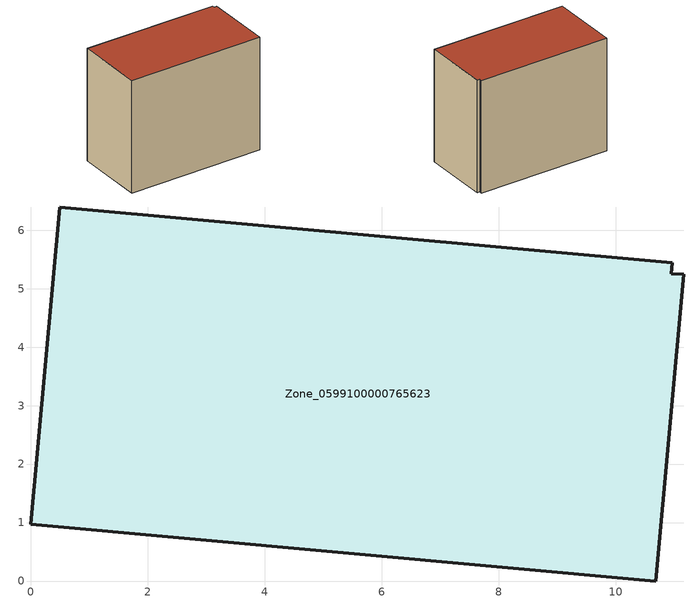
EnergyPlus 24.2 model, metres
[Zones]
Zone_0599100000765623
 floor ground (C_G): 0,0.97 0.5,6.4 10.97,5.45 10.95,5.26 11.16,5.25 10.69,0 z0
 wall outside (C_F): 0.5,6.4 0,0.97 10.69,0 11.16,5.25 10.95,5.26 10.97,5.45 0.5,6.4 z0:8.93
 roof outside (C_R): 0,0.97 10.69,0 11.16,5.25 10.95,5.26 10.97,5.45 0.5,6.4 z8.93
[BUILDING]
Pand.0599100000765623: North Axis=0; Terrain=City; Loads Convergence Tolerance Value=0.04; Temperature Convergence Tolerance Value=0.4; Solar Distribution=FullExterior; Maximum Number of Warmup Days=25; Minimum Number of Warmup Days=1
[Site:Location]
Rotterdam.The.Hague.AP_ZH_NLD Design_Conditions: Latitude=51.96; Longitude=4.45; Time Zone=1; Elevation=-4.5
[SITE:GROUNDTEMPERATURE:BUILDINGSURFACE]
18, 18, 18, 18, 18, 18, 18, 18, 18, 18, 18, 18
[MATERIAL] Thermal Absorptance=0.9; Solar Absorptance=0.7; Visible Absorptance=0.7
Name | Roughness | Thickness | Conductivity | Density | Specific Heat
G.TC.1992-2005 | MediumSmooth | 0.15 | 0.06 | 540 | 1210
F.TC.1992-2005 | Rough | 0.3 | 0.12 | 1920 | 840
R.TC.1992-2005 | MediumRough | 0.2 | 0.08 | 1500 | 1000
[CONSTRUCTION]
C_G: G.TC.1992-2005
C_F: F.TC.1992-2005
C_R: R.TC.1992-2005
[ZONE]
Zone_0599100000765623: Type=1; Multiplier=1; Ceiling Height=Autocalculate; Volume=Autocalculate; Floor Area=autocalculate; Part of Total Floor Area=Yes
[ZONEINFILTRATION:DESIGNFLOWRATE]
Infil_Zone_0599100000765623: Zone or ZoneList or Space or SpaceList=Zone_0599100000765623; Schedule=AlwaysOn; Design Flow Rate Calculation Method=Flow/Area; Flow Rate per Floor Area=0.0015; Constant Term Coefficient=1; Temperature Term Coefficient=0; Velocity Term Coefficient=0; Velocity Squared Term Coefficient=0
[HVACTEMPLATE:ZONE:IDEALLOADSAIRSYSTEM]
Zone_0599100000765623: Maximum Heating Supply Air Temperature=50; Minimum Cooling Supply Air Temperature=13; Maximum Heating Supply Air Humidity Ratio=0.0156; Minimum Cooling Supply Air Humidity Ratio=0.0077; Heating Limit=NoLimit; Cooling Limit=NoLimit; Dehumidification Control Type=ConstantSensibleHeatRatio; Cooling Sensible Heat Ratio=0.7; Dehumidification Setpoint=60; Humidification Control Type=None; Humidification Setpoint=30; Outdoor Air Method=None; Outdoor Air Flow Rate per Person=0.00944; Outdoor Air Flow Rate per Zone Floor Area=0; Outdoor Air Flow Rate per Zone=0; Demand Controlled Ventilation Type=None; Outdoor Air Economizer Type=NoEconomizer; Heat Recovery Type=None; Sensible Heat Recovery Effectiveness=0.7; Latent Heat Recovery Effectiveness=0.65
[ZONECONTROL:THERMOSTAT]
ThermostatControl_Zone_0599100000765623: Zone or ZoneList=Zone_0599100000765623; Control Type Schedule=DualSetpointControlType; Control 1=Thermostat_Zone_0599100000765623; Temperature Difference Between Cutout And Setpoint=0
[THERMOSTATSETPOINT:DUALSETPOINT]
Thermostat_Zone_0599100000765623: Heating Setpoint Temperature Schedule=HeatingSetpoint_Zone_0599100000765623; Cooling Setpoint Temperature Schedule=CoolingSetpoint_Zone_0599100000765623
[SCHEDULE:COMPACT]
HeatingSetpoint_Zone_0599100000765623: Through: 12/31, For: AllDays, Until: 24:00, 21
CoolingSetpoint_Zone_0599100000765623: Through: 12/31, For: AllDays, Until: 24:00, 24
DualSetpointControlType: Through: 12/31, For: AllDays, Until: 24:00, 4
AlwaysOn: Through: 12/31, For: AllDays, Until: 24:00, 1
